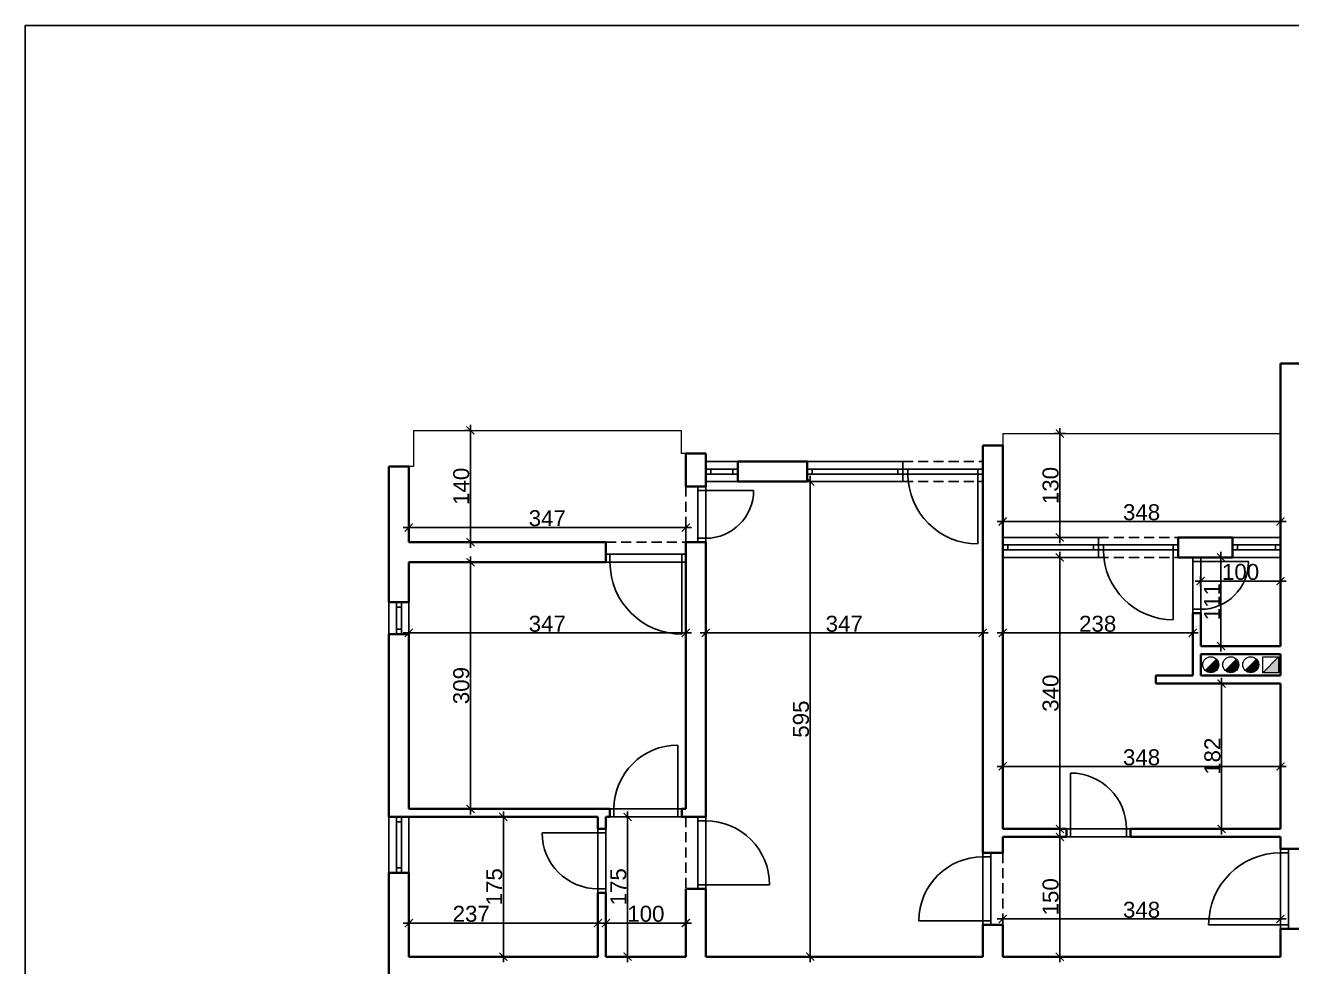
# Model space of a CAD drawing. Header units: centimetres. Extents: x 642232439 to 646206409, y 502891828 to 503284195.
# Drawn here: x 646198011 to 646199597, y 503276256 to 503277435 of the extents above; entities that cross this region are included whole.
import ezdxf

# ---------------------------------------------------------------- set-up
doc = ezdxf.new("R2010")
doc.units = ezdxf.units.CM
doc.header["$PDMODE"] = 35
doc.header["$PDSIZE"] = 0.1
doc.linetypes.add('HIDDENX2', pattern=[19.05, 12.7, -6.35])
doc.layers.add('SAST_Linija sastavnice', color=3, linetype='Continuous', plot=False)
doc.layers.add('TP_01 - 0.35', color=1, linetype='Continuous', lineweight=35)
doc.layers.add('TP_07 - 0.20', color=7, linetype='Continuous', lineweight=20)
for name, color, linetype in [('TP_Hatch', 252, 'Continuous'), ('TP_Hidden', 8, 'HIDDENX2'), ('TP_Kotiranje', 3, 'Continuous'), ('TP_Otvori', 8, 'Continuous'), ('TP_Otvori.block', 8, 'Continuous')]:
    doc.layers.add(name, color=color, linetype=linetype)
doc.styles.get("Standard").update_dxf_attribs({"font": 'arial.ttf'})
doc.dimstyles.new('Radni', dxfattribs={"dimtxt": 20, "dimasz": 10, "dimexe": 7, "dimexo": 7, "dimgap": 1.25, "dimtad": 1, "dimdec": 1, "dimrnd": 0.5, "dimdsep": 46, "dimtxsty": 'Standard', "dimblk": 'ARCHTICK', "dimcen": 10, "dimdle": 7, "dimclrd": 256, "dimclre": 256, "dimadec": 1, "dimazin": 0, "dimtm": 1e-09, "dimtfac": 1, "dimtdec": 1, "dimtix": 1, "dimtmove": 0, "dimatfit": 0, "dimfxl": 7, "dimfxlon": 1, "dimarcsym": 0})

# ---------------------------------------------------------------- blocks, each defined once
blk = doc.blocks.new('*U527')
at = {"layer": 'TP_01 - 0.35'}
for p, q in [((0, 0), (0, -30)), ((48, 0), (48, -30))]:
    blk.add_line(p, q, dxfattribs=at)
at = {"layer": 'TP_Otvori'}
for p, q in [((0, 0), (48, 0)), ((0, -11.3), (48, -11.3)), ((0, -18.8), (48, -18.8)), ((7.5, -11.3), (7.5, -18.8)), ((40.5, -11.3), (40.5, -18.8)), ((0, -30), (48, -30))]:
    blk.add_line(p, q, dxfattribs=at)
blk = doc.blocks.new('*U524')
at = {"layer": 'TP_Otvori'}
for p, q in [((5, 0), (5, 70)), ((5, 0), (0, 0)), ((75, 0), (5, 0)), ((5, -10), (5, 0)), ((75, -10), (75, 0)), ((75, 0), (80, 0)), ((80, -10), (0, -10))]:
    blk.add_line(p, q, dxfattribs=at)
blk.add_arc((5, 0), 70, 0, 90, dxfattribs=at)
blk = doc.blocks.new('*U525')
at = {"layer": 'TP_Otvori'}
for p, q in [((5, 0), (5, 90)), ((5, 0), (0, 0)), ((95, 0), (5, 0)), ((5, -10), (5, 0)), ((95, -10), (95, 0)), ((95, 0), (100, 0)), ((100, -10), (0, -10))]:
    blk.add_line(p, q, dxfattribs=at)
blk.add_arc((5, 0), 90, 0, 90, dxfattribs=at)
blk = doc.blocks.new('*U526')
at = {"layer": 'TP_Otvori'}
for p, q in [((5, 0), (5, 60)), ((5, 0), (0, 0)), ((65, 0), (5, 0)), ((5, -10), (5, 0)), ((65, -10), (65, 0)), ((65, 0), (70, 0)), ((70, -10), (0, -10))]:
    blk.add_line(p, q, dxfattribs=at)
blk.add_arc((5, 0), 60, 0, 90, dxfattribs=at)
blk = doc.blocks.new('*U523')
at = {"layer": 'TP_Otvori'}
for p, q in [((5, 0), (5, 80)), ((5, 0), (0, 0)), ((85, 0), (5, 0)), ((5, -10), (5, 0)), ((85, -10), (85, 0)), ((85, 0), (90, 0)), ((90, -10), (0, -10))]:
    blk.add_line(p, q, dxfattribs=at)
blk.add_arc((5, 0), 80, 0, 90, dxfattribs=at)
blk = doc.blocks.new('*U528')
at = {"layer": 'TP_01 - 0.35'}
for p, q in [((0, 0), (0, -30)), ((72, 0), (72, -30))]:
    blk.add_line(p, q, dxfattribs=at)
at = {"layer": 'TP_Otvori'}
for p, q in [((0, 0), (72, 0)), ((0, -11.3), (72, -11.3)), ((0, -18.8), (72, -18.8)), ((7.5, -11.3), (7.5, -18.8)), ((64.5, -11.3), (64.5, -18.8)), ((0, -30), (72, -30))]:
    blk.add_line(p, q, dxfattribs=at)
blk = doc.blocks.new('*U90')
at = {"layer": 'TP_01 - 0.35'}
for p, q in [((0, 0), (0, -30)), ((84, 0), (84, -30))]:
    blk.add_line(p, q, dxfattribs=at)
at = {"layer": 'TP_Otvori'}
for p, q in [((0, 0), (84, 0)), ((0, -11.3), (84, -11.3)), ((0, -18.8), (84, -18.8)), ((7.5, -11.3), (7.5, -18.8)), ((76.5, -11.3), (76.5, -18.8)), ((0, -30), (84, -30))]:
    blk.add_line(p, q, dxfattribs=at)
blk = doc.blocks.new('_ArchTick')
at = {"color": 0, "linetype": 'ByBlock', "const_width": 0.15}
blk.add_lwpolyline([(-0.5, -0.5), (0.5, 0.5)], dxfattribs=at)
blk = doc.blocks.new('*D345')
at = {"layer": 'Defpoints', "color": 0, "transparency": 16777216}
for p in [(646199409.3, 503276923.8), (646199306.9, 503276793.8), (646199409.3, 503276793.8)]:
    blk.add_point(p, dxfattribs=at)
at = {"layer": 'TP_Kotiranje', "lineweight": -2, "transparency": 16777216}
for p, q in [((646199313.9, 503276923.8), (646199299.9, 503276923.8)), ((646199306.9, 503276930.8), (646199306.9, 503276786.8)), ((646199313.9, 503276793.8), (646199299.9, 503276793.8))]:
    blk.add_line(p, q, dxfattribs=at)
at = {"layer": 'TP_Kotiranje', "lineweight": -2, "transparency": 16777216, "xscale": 10, "yscale": 10, "zscale": 10}
for p, rotation in [((646199306.9, 503276923.8), 90), ((646199306.9, 503276793.8), 270)]:
    blk.add_blockref('_ArchTick', p, dxfattribs=dict(at, rotation=rotation))
at = {"layer": 'TP_Kotiranje', "color": 0, "transparency": 16777216, "insert": (646199295.4, 503276858.8), "char_height": 20, "attachment_point": 5, "rotation": 90}
blk.add_mtext('130', dxfattribs=at)
blk = doc.blocks.new('*D346')
at = {"layer": 'Defpoints', "color": 0, "transparency": 16777216}
for p in [(646199306.9, 503276768.8), (646199306.9, 503276428.8), (646199306.9, 503276428.8)]:
    blk.add_point(p, dxfattribs=at)
at = {"layer": 'TP_Kotiranje', "lineweight": -2, "transparency": 16777216}
for p, q in [((646199306.9, 503276768.8), (646199299.9, 503276768.8)), ((646199306.9, 503276775.8), (646199306.9, 503276421.8)), ((646199306.9, 503276428.8), (646199299.9, 503276428.8))]:
    blk.add_line(p, q, dxfattribs=at)
at = {"layer": 'TP_Kotiranje', "lineweight": -2, "transparency": 16777216, "xscale": 10, "yscale": 10, "zscale": 10}
for p, rotation in [((646199306.9, 503276768.8), 90), ((646199306.9, 503276428.8), 270)]:
    blk.add_blockref('_ArchTick', p, dxfattribs=dict(at, rotation=rotation))
at = {"layer": 'TP_Kotiranje', "color": 0, "transparency": 16777216, "insert": (646199295.4, 503276598.8), "char_height": 20, "attachment_point": 5, "rotation": 90}
blk.add_mtext('340', dxfattribs=at)
blk = doc.blocks.new('*D347')
at = {"layer": 'Defpoints', "color": 0, "transparency": 16777216}
for p in [(646199306.9, 503276418.8), (646199306.9, 503276268.8), (646199306.9, 503276268.8)]:
    blk.add_point(p, dxfattribs=at)
at = {"layer": 'TP_Kotiranje', "lineweight": -2, "transparency": 16777216}
for p, q in [((646199306.9, 503276418.8), (646199299.9, 503276418.8)), ((646199306.9, 503276425.8), (646199306.9, 503276261.8)), ((646199306.9, 503276268.8), (646199299.9, 503276268.8))]:
    blk.add_line(p, q, dxfattribs=at)
at = {"layer": 'TP_Kotiranje', "lineweight": -2, "transparency": 16777216, "xscale": 10, "yscale": 10, "zscale": 10}
for p, rotation in [((646199306.9, 503276418.8), 90), ((646199306.9, 503276268.8), 270)]:
    blk.add_blockref('_ArchTick', p, dxfattribs=dict(at, rotation=rotation))
at = {"layer": 'TP_Kotiranje', "color": 0, "transparency": 16777216, "insert": (646199295.4, 503276343.8), "char_height": 20, "attachment_point": 5, "rotation": 90}
blk.add_mtext('150', dxfattribs=at)
blk = doc.blocks.new('*D383')
at = {"layer": 'Defpoints', "color": 0, "transparency": 16777216}
for p in [(646199483.3, 503276752.3), (646199583.3, 503276752.3), (646199483.3, 503276739.1)]:
    blk.add_point(p, dxfattribs=at)
at = {"layer": 'TP_Kotiranje', "lineweight": -2, "transparency": 16777216}
for p, q in [((646199483.3, 503276745.3), (646199483.3, 503276732.1)), ((646199583.3, 503276745.3), (646199583.3, 503276732.1)), ((646199590.3, 503276739.1), (646199476.3, 503276739.1))]:
    blk.add_line(p, q, dxfattribs=at)
at = {"layer": 'TP_Kotiranje', "lineweight": -2, "transparency": 16777216, "xscale": 10, "yscale": 10, "zscale": 10, "rotation": 180}
blk.add_blockref('_ArchTick', (646199483.3, 503276739.1), dxfattribs=at)
at = {"layer": 'TP_Kotiranje', "lineweight": -2, "transparency": 16777216, "xscale": 10, "yscale": 10, "zscale": 10}
blk.add_blockref('_ArchTick', (646199583.3, 503276739.1), dxfattribs=at)
at = {"layer": 'TP_Kotiranje', "color": 0, "transparency": 16777216, "insert": (646199533.3, 503276750.5), "char_height": 20, "attachment_point": 5}
blk.add_mtext('100', dxfattribs=at)
blk = doc.blocks.new('*D384')
at = {"layer": 'Defpoints', "color": 0, "transparency": 16777216}
for p in [(646199493.3, 503276768.8), (646199493.3, 503276657.8), (646199508.8, 503276657.8)]:
    blk.add_point(p, dxfattribs=at)
at = {"layer": 'TP_Kotiranje', "lineweight": -2, "transparency": 16777216}
for p, q in [((646199501.8, 503276768.8), (646199515.8, 503276768.8)), ((646199508.8, 503276775.8), (646199508.8, 503276650.8)), ((646199501.8, 503276657.8), (646199515.8, 503276657.8))]:
    blk.add_line(p, q, dxfattribs=at)
at = {"layer": 'TP_Kotiranje', "lineweight": -2, "transparency": 16777216, "xscale": 10, "yscale": 10, "zscale": 10}
for p, rotation in [((646199508.8, 503276768.8), 90), ((646199508.8, 503276657.8), 270)]:
    blk.add_blockref('_ArchTick', p, dxfattribs=dict(at, rotation=rotation))
at = {"layer": 'TP_Kotiranje', "color": 0, "transparency": 16777216, "insert": (646199497.5, 503276713.3), "char_height": 20, "attachment_point": 5, "rotation": 90}
blk.add_mtext('111', dxfattribs=at)
blk = doc.blocks.new('*D385')
at = {"layer": 'Defpoints', "color": 0, "transparency": 16777216}
for p in [(646199235.3, 503276834.8), (646199583.3, 503276834.8), (646199235.3, 503276813.8)]:
    blk.add_point(p, dxfattribs=at)
at = {"layer": 'TP_Kotiranje', "lineweight": -2, "transparency": 16777216}
for p, q in [((646199590.3, 503276813.8), (646199228.3, 503276813.8)), ((646199235.3, 503276820.8), (646199235.3, 503276806.8)), ((646199583.3, 503276820.8), (646199583.3, 503276806.8))]:
    blk.add_line(p, q, dxfattribs=at)
at = {"layer": 'TP_Kotiranje', "lineweight": -2, "transparency": 16777216, "xscale": 10, "yscale": 10, "zscale": 10, "rotation": 180}
blk.add_blockref('_ArchTick', (646199235.3, 503276813.8), dxfattribs=at)
at = {"layer": 'TP_Kotiranje', "lineweight": -2, "transparency": 16777216, "xscale": 10, "yscale": 10, "zscale": 10}
blk.add_blockref('_ArchTick', (646199583.3, 503276813.8), dxfattribs=at)
at = {"layer": 'TP_Kotiranje', "color": 0, "transparency": 16777216, "insert": (646199409.3, 503276825.3), "char_height": 20, "attachment_point": 5}
blk.add_mtext('348', dxfattribs=at)
blk = doc.blocks.new('*D386')
at = {"layer": 'Defpoints', "color": 0, "transparency": 16777216}
for p in [(646199235.3, 503276519.8), (646199235.3, 503276507), (646199583.3, 503276519.8)]:
    blk.add_point(p, dxfattribs=at)
at = {"layer": 'TP_Kotiranje', "lineweight": -2, "transparency": 16777216}
for p, q in [((646199590.3, 503276507), (646199228.3, 503276507)), ((646199235.3, 503276512.8), (646199235.3, 503276500)), ((646199583.3, 503276512.8), (646199583.3, 503276500))]:
    blk.add_line(p, q, dxfattribs=at)
at = {"layer": 'TP_Kotiranje', "lineweight": -2, "transparency": 16777216, "xscale": 10, "yscale": 10, "zscale": 10, "rotation": 180}
blk.add_blockref('_ArchTick', (646199235.3, 503276507), dxfattribs=at)
at = {"layer": 'TP_Kotiranje', "lineweight": -2, "transparency": 16777216, "xscale": 10, "yscale": 10, "zscale": 10}
blk.add_blockref('_ArchTick', (646199583.3, 503276507), dxfattribs=at)
at = {"layer": 'TP_Kotiranje', "color": 0, "transparency": 16777216, "insert": (646199409.3, 503276518.4), "char_height": 20, "attachment_point": 5}
blk.add_mtext('348', dxfattribs=at)
blk = doc.blocks.new('*D387')
at = {"layer": 'Defpoints', "color": 0, "transparency": 16777216}
for p in [(646199505.3, 503276610.8), (646199505.3, 503276428.8), (646199509.5, 503276428.8)]:
    blk.add_point(p, dxfattribs=at)
at = {"layer": 'TP_Kotiranje', "lineweight": -2, "transparency": 16777216}
for p, q in [((646199509.5, 503276617.8), (646199509.5, 503276421.8)), ((646199509.5, 503276610.8), (646199516.5, 503276610.8)), ((646199509.5, 503276428.8), (646199516.5, 503276428.8))]:
    blk.add_line(p, q, dxfattribs=at)
at = {"layer": 'TP_Kotiranje', "lineweight": -2, "transparency": 16777216, "xscale": 10, "yscale": 10, "zscale": 10}
for p, rotation in [((646199509.5, 503276610.8), 90), ((646199509.5, 503276428.8), 270)]:
    blk.add_blockref('_ArchTick', p, dxfattribs=dict(at, rotation=rotation))
at = {"layer": 'TP_Kotiranje', "color": 0, "transparency": 16777216, "insert": (646199498.1, 503276519.8), "char_height": 20, "attachment_point": 5, "rotation": 90}
blk.add_mtext('182', dxfattribs=at)
blk = doc.blocks.new('*D388')
at = {"layer": 'Defpoints', "color": 0, "transparency": 16777216}
for p in [(646199235.3, 503276678.3), (646199235.3, 503276674.2), (646199473.3, 503276678.3)]:
    blk.add_point(p, dxfattribs=at)
at = {"layer": 'TP_Kotiranje', "lineweight": -2, "transparency": 16777216}
for p, q in [((646199480.3, 503276674.2), (646199228.3, 503276674.2)), ((646199235.3, 503276674.2), (646199235.3, 503276667.2)), ((646199473.3, 503276674.2), (646199473.3, 503276667.2))]:
    blk.add_line(p, q, dxfattribs=at)
at = {"layer": 'TP_Kotiranje', "lineweight": -2, "transparency": 16777216, "xscale": 10, "yscale": 10, "zscale": 10, "rotation": 180}
blk.add_blockref('_ArchTick', (646199235.3, 503276674.2), dxfattribs=at)
at = {"layer": 'TP_Kotiranje', "lineweight": -2, "transparency": 16777216, "xscale": 10, "yscale": 10, "zscale": 10}
blk.add_blockref('_ArchTick', (646199473.3, 503276674.2), dxfattribs=at)
at = {"layer": 'TP_Kotiranje', "color": 0, "transparency": 16777216, "insert": (646199354.3, 503276685.6), "char_height": 20, "attachment_point": 5}
blk.add_mtext('238', dxfattribs=at)
blk = doc.blocks.new('*D389')
at = {"layer": 'Defpoints', "color": 0, "transparency": 16777216}
for p in [(646198863.3, 503276674.2), (646198863.3, 503276674.2), (646199210.3, 503276674.2)]:
    blk.add_point(p, dxfattribs=at)
at = {"layer": 'TP_Kotiranje', "lineweight": -2, "transparency": 16777216}
for p, q in [((646198863.3, 503276674.2), (646198863.3, 503276681.2)), ((646199210.3, 503276674.2), (646199210.3, 503276681.2)), ((646199217.3, 503276674.2), (646198856.3, 503276674.2))]:
    blk.add_line(p, q, dxfattribs=at)
at = {"layer": 'TP_Kotiranje', "lineweight": -2, "transparency": 16777216, "xscale": 10, "yscale": 10, "zscale": 10, "rotation": 180}
blk.add_blockref('_ArchTick', (646198863.3, 503276674.2), dxfattribs=at)
at = {"layer": 'TP_Kotiranje', "lineweight": -2, "transparency": 16777216, "xscale": 10, "yscale": 10, "zscale": 10}
blk.add_blockref('_ArchTick', (646199210.3, 503276674.2), dxfattribs=at)
at = {"layer": 'TP_Kotiranje', "color": 0, "transparency": 16777216, "insert": (646199036.8, 503276685.6), "char_height": 20, "attachment_point": 5}
blk.add_mtext('347', dxfattribs=at)
blk = doc.blocks.new('*D390')
at = {"layer": 'Defpoints', "color": 0, "transparency": 16777216}
for p in [(646198491.3, 503276674.2), (646198491.3, 503276674.2), (646198838.3, 503276674.2)]:
    blk.add_point(p, dxfattribs=at)
at = {"layer": 'TP_Kotiranje', "lineweight": -2, "transparency": 16777216}
for p, q in [((646198491.3, 503276674.2), (646198491.3, 503276681.2)), ((646198838.3, 503276674.2), (646198838.3, 503276681.2)), ((646198845.3, 503276674.2), (646198484.3, 503276674.2))]:
    blk.add_line(p, q, dxfattribs=at)
at = {"layer": 'TP_Kotiranje', "lineweight": -2, "transparency": 16777216, "xscale": 10, "yscale": 10, "zscale": 10, "rotation": 180}
blk.add_blockref('_ArchTick', (646198491.3, 503276674.2), dxfattribs=at)
at = {"layer": 'TP_Kotiranje', "lineweight": -2, "transparency": 16777216, "xscale": 10, "yscale": 10, "zscale": 10}
blk.add_blockref('_ArchTick', (646198838.3, 503276674.2), dxfattribs=at)
at = {"layer": 'TP_Kotiranje', "color": 0, "transparency": 16777216, "insert": (646198664.8, 503276685.6), "char_height": 20, "attachment_point": 5}
blk.add_mtext('347', dxfattribs=at)
blk = doc.blocks.new('*D391')
at = {"layer": 'Defpoints', "color": 0, "transparency": 16777216}
for p in [(646198614.8, 503276762.8), (646198568.6, 503276453.8), (646198614.8, 503276453.8)]:
    blk.add_point(p, dxfattribs=at)
at = {"layer": 'TP_Kotiranje', "lineweight": -2, "transparency": 16777216}
for p, q in [((646198575.6, 503276762.8), (646198561.6, 503276762.8)), ((646198568.6, 503276769.8), (646198568.6, 503276446.8)), ((646198575.6, 503276453.8), (646198561.6, 503276453.8))]:
    blk.add_line(p, q, dxfattribs=at)
at = {"layer": 'TP_Kotiranje', "lineweight": -2, "transparency": 16777216, "xscale": 10, "yscale": 10, "zscale": 10}
for p, rotation in [((646198568.6, 503276762.8), 90), ((646198568.6, 503276453.8), 270)]:
    blk.add_blockref('_ArchTick', p, dxfattribs=dict(at, rotation=rotation))
at = {"layer": 'TP_Kotiranje', "color": 0, "transparency": 16777216, "insert": (646198557.1, 503276608.3), "char_height": 20, "attachment_point": 5, "rotation": 90}
blk.add_mtext('309', dxfattribs=at)
blk = doc.blocks.new('*D392')
at = {"layer": 'Defpoints', "color": 0, "transparency": 16777216}
for p in [(646198568.6, 503276927.8), (646198568.6, 503276927.8), (646198568.6, 503276787.8)]:
    blk.add_point(p, dxfattribs=at)
at = {"layer": 'TP_Kotiranje', "lineweight": -2, "transparency": 16777216}
for p, q in [((646198568.6, 503276780.8), (646198568.6, 503276934.8)), ((646198568.6, 503276927.8), (646198561.6, 503276927.8)), ((646198568.6, 503276787.8), (646198561.6, 503276787.8))]:
    blk.add_line(p, q, dxfattribs=at)
at = {"layer": 'TP_Kotiranje', "lineweight": -2, "transparency": 16777216, "xscale": 10, "yscale": 10, "zscale": 10}
for p, rotation in [((646198568.6, 503276927.8), 90), ((646198568.6, 503276787.8), 270)]:
    blk.add_blockref('_ArchTick', p, dxfattribs=dict(at, rotation=rotation))
at = {"layer": 'TP_Kotiranje', "color": 0, "transparency": 16777216, "insert": (646198557.1, 503276857.8), "char_height": 20, "attachment_point": 5, "rotation": 90}
blk.add_mtext('140', dxfattribs=at)
blk = doc.blocks.new('*D393')
at = {"layer": 'Defpoints', "color": 0, "transparency": 16777216}
for p in [(646198491.3, 503276822.8), (646198838.3, 503276822.8), (646198491.3, 503276806.3)]:
    blk.add_point(p, dxfattribs=at)
at = {"layer": 'TP_Kotiranje', "lineweight": -2, "transparency": 16777216}
for p, q in [((646198491.3, 503276813.3), (646198491.3, 503276799.3)), ((646198838.3, 503276813.3), (646198838.3, 503276799.3)), ((646198845.3, 503276806.3), (646198484.3, 503276806.3))]:
    blk.add_line(p, q, dxfattribs=at)
at = {"layer": 'TP_Kotiranje', "lineweight": -2, "transparency": 16777216, "xscale": 10, "yscale": 10, "zscale": 10, "rotation": 180}
blk.add_blockref('_ArchTick', (646198491.3, 503276806.3), dxfattribs=at)
at = {"layer": 'TP_Kotiranje', "lineweight": -2, "transparency": 16777216, "xscale": 10, "yscale": 10, "zscale": 10}
blk.add_blockref('_ArchTick', (646198838.3, 503276806.3), dxfattribs=at)
at = {"layer": 'TP_Kotiranje', "color": 0, "transparency": 16777216, "insert": (646198664.8, 503276817.8), "char_height": 20, "attachment_point": 5}
blk.add_mtext('347', dxfattribs=at)
blk = doc.blocks.new('*D394')
at = {"layer": 'Defpoints', "color": 0, "transparency": 16777216}
for p in [(646199050.3, 503276863.8), (646198994.2, 503276268.8), (646199050.3, 503276268.8)]:
    blk.add_point(p, dxfattribs=at)
at = {"layer": 'TP_Kotiranje', "lineweight": -2, "transparency": 16777216}
for p, q in [((646199001.2, 503276863.8), (646198987.2, 503276863.8)), ((646198994.2, 503276870.8), (646198994.2, 503276261.8)), ((646199001.2, 503276268.8), (646198987.2, 503276268.8))]:
    blk.add_line(p, q, dxfattribs=at)
at = {"layer": 'TP_Kotiranje', "lineweight": -2, "transparency": 16777216, "xscale": 10, "yscale": 10, "zscale": 10}
for p, rotation in [((646198994.2, 503276863.8), 90), ((646198994.2, 503276268.8), 270)]:
    blk.add_blockref('_ArchTick', p, dxfattribs=dict(at, rotation=rotation))
at = {"layer": 'TP_Kotiranje', "color": 0, "transparency": 16777216, "insert": (646198982.7, 503276566.3), "char_height": 20, "attachment_point": 5, "rotation": 90}
blk.add_mtext('595', dxfattribs=at)
blk = doc.blocks.new('*D405')
at = {"layer": 'Defpoints', "color": 0, "transparency": 16777216}
for p in [(646198609.8, 503276443.8), (646198609.8, 503276268.8), (646198609.8, 503276268.8)]:
    blk.add_point(p, dxfattribs=at)
at = {"layer": 'TP_Kotiranje', "lineweight": -2, "transparency": 16777216}
for p, q in [((646198609.8, 503276443.8), (646198602.8, 503276443.8)), ((646198609.8, 503276450.8), (646198609.8, 503276261.8)), ((646198609.8, 503276268.8), (646198602.8, 503276268.8))]:
    blk.add_line(p, q, dxfattribs=at)
at = {"layer": 'TP_Kotiranje', "lineweight": -2, "transparency": 16777216, "xscale": 10, "yscale": 10, "zscale": 10}
for p, rotation in [((646198609.8, 503276443.8), 90), ((646198609.8, 503276268.8), 270)]:
    blk.add_blockref('_ArchTick', p, dxfattribs=dict(at, rotation=rotation))
at = {"layer": 'TP_Kotiranje', "color": 0, "transparency": 16777216, "insert": (646198598.4, 503276356.3), "char_height": 20, "attachment_point": 5, "rotation": 90}
blk.add_mtext('175', dxfattribs=at)
blk = doc.blocks.new('*D406')
at = {"layer": 'Defpoints', "color": 0, "transparency": 16777216}
for p in [(646198491.3, 503276310.9), (646198491.3, 503276308.8), (646198728.3, 503276308.8)]:
    blk.add_point(p, dxfattribs=at)
at = {"layer": 'TP_Kotiranje', "lineweight": -2, "transparency": 16777216}
for p, q in [((646198491.3, 503276310.9), (646198491.3, 503276317.9)), ((646198728.3, 503276310.9), (646198728.3, 503276317.9)), ((646198735.3, 503276310.9), (646198484.3, 503276310.9))]:
    blk.add_line(p, q, dxfattribs=at)
at = {"layer": 'TP_Kotiranje', "lineweight": -2, "transparency": 16777216, "xscale": 10, "yscale": 10, "zscale": 10, "rotation": 180}
blk.add_blockref('_ArchTick', (646198491.3, 503276310.9), dxfattribs=at)
at = {"layer": 'TP_Kotiranje', "lineweight": -2, "transparency": 16777216, "xscale": 10, "yscale": 10, "zscale": 10}
blk.add_blockref('_ArchTick', (646198728.3, 503276310.9), dxfattribs=at)
at = {"layer": 'TP_Kotiranje', "color": 0, "transparency": 16777216, "insert": (646198569.5, 503276322.4), "char_height": 20, "attachment_point": 5}
blk.add_mtext('237', dxfattribs=at)
blk = doc.blocks.new('*D407')
at = {"layer": 'Defpoints', "color": 0, "transparency": 16777216}
for p in [(646198738.3, 503276310.9), (646198838.3, 503276310.9), (646198838.3, 503276310.9)]:
    blk.add_point(p, dxfattribs=at)
at = {"layer": 'TP_Kotiranje', "lineweight": -2, "transparency": 16777216}
for p, q in [((646198738.3, 503276310.9), (646198738.3, 503276317.9)), ((646198838.3, 503276310.9), (646198838.3, 503276317.9)), ((646198731.3, 503276310.9), (646198845.3, 503276310.9))]:
    blk.add_line(p, q, dxfattribs=at)
at = {"layer": 'TP_Kotiranje', "lineweight": -2, "transparency": 16777216, "xscale": 10, "yscale": 10, "zscale": 10, "rotation": 180}
blk.add_blockref('_ArchTick', (646198738.3, 503276310.9), dxfattribs=at)
at = {"layer": 'TP_Kotiranje', "lineweight": -2, "transparency": 16777216, "xscale": 10, "yscale": 10, "zscale": 10}
blk.add_blockref('_ArchTick', (646198838.3, 503276310.9), dxfattribs=at)
at = {"layer": 'TP_Kotiranje', "color": 0, "transparency": 16777216, "insert": (646198788.3, 503276322.4), "char_height": 20, "attachment_point": 5}
blk.add_mtext('100', dxfattribs=at)
blk = doc.blocks.new('*D408')
at = {"layer": 'Defpoints', "color": 0, "transparency": 16777216}
for p in [(646198765.4, 503276443.8), (646198788.3, 503276443.8), (646198788.3, 503276268.8)]:
    blk.add_point(p, dxfattribs=at)
at = {"layer": 'TP_Kotiranje', "lineweight": -2, "transparency": 16777216}
for p, q in [((646198772.4, 503276443.8), (646198758.4, 503276443.8)), ((646198765.4, 503276261.8), (646198765.4, 503276450.8)), ((646198772.4, 503276268.8), (646198758.4, 503276268.8))]:
    blk.add_line(p, q, dxfattribs=at)
at = {"layer": 'TP_Kotiranje', "lineweight": -2, "transparency": 16777216, "xscale": 10, "yscale": 10, "zscale": 10}
for p, rotation in [((646198765.4, 503276443.8), 90), ((646198765.4, 503276268.8), 270)]:
    blk.add_blockref('_ArchTick', p, dxfattribs=dict(at, rotation=rotation))
at = {"layer": 'TP_Kotiranje', "color": 0, "transparency": 16777216, "insert": (646198753.9, 503276356.3), "char_height": 20, "attachment_point": 5, "rotation": 90}
blk.add_mtext('175', dxfattribs=at)
blk = doc.blocks.new('*D409')
at = {"layer": 'Defpoints', "color": 0, "transparency": 16777216}
for p in [(646199235.3, 503276353.8), (646199583.3, 503276353.8), (646199235.3, 503276316)]:
    blk.add_point(p, dxfattribs=at)
at = {"layer": 'TP_Kotiranje', "lineweight": -2, "transparency": 16777216}
for p, q in [((646199235.3, 503276323), (646199235.3, 503276309)), ((646199583.3, 503276323), (646199583.3, 503276309)), ((646199590.3, 503276316), (646199228.3, 503276316))]:
    blk.add_line(p, q, dxfattribs=at)
at = {"layer": 'TP_Kotiranje', "lineweight": -2, "transparency": 16777216, "xscale": 10, "yscale": 10, "zscale": 10, "rotation": 180}
blk.add_blockref('_ArchTick', (646199235.3, 503276316), dxfattribs=at)
at = {"layer": 'TP_Kotiranje', "lineweight": -2, "transparency": 16777216, "xscale": 10, "yscale": 10, "zscale": 10}
blk.add_blockref('_ArchTick', (646199583.3, 503276316), dxfattribs=at)
at = {"layer": 'TP_Kotiranje', "color": 0, "transparency": 16777216, "insert": (646199409.3, 503276327.4), "char_height": 20, "attachment_point": 5}
blk.add_mtext('348', dxfattribs=at)

msp = doc.modelspace()

# ---------------------------------------------------------------- hatches: boundary and pattern name
at = {"layer": 'TP_Hatch'}
h = msp.add_hatch(color=256, dxfattribs=at)
h.dxf.hatch_style = 1
edge = h.paths.add_edge_path()
edge.add_arc((646199496.01, 503276634.44), 10, 225, 270)
edge.add_arc((646199496.01, 503276634.44), 10, 270, 360)
edge.add_arc((646199496.01, 503276634.44), 10, 0, 45)
edge.add_line((646199503.08, 503276641.51), (646199488.94, 503276627.37))
h = msp.add_hatch(color=256, dxfattribs=at)
h.dxf.hatch_style = 1
edge = h.paths.add_edge_path()
edge.add_arc((646199521.01, 503276634.44), 10, 225, 270)
edge.add_arc((646199521.01, 503276634.44), 10, 270, 360)
edge.add_arc((646199521.01, 503276634.44), 10, 0, 45)
edge.add_line((646199528.08, 503276641.51), (646199513.94, 503276627.37))
h = msp.add_hatch(color=256, dxfattribs=at)
h.dxf.hatch_style = 1
edge = h.paths.add_edge_path()
edge.add_arc((646199546.01, 503276634.44), 10, 225, 270)
edge.add_arc((646199546.01, 503276634.44), 10, 270, 360)
edge.add_arc((646199546.01, 503276634.44), 10, 0, 45)
edge.add_line((646199553.08, 503276641.51), (646199538.94, 503276627.37))
h = msp.add_hatch(color=256, dxfattribs=at)
h.dxf.hatch_style = 1
h.paths.add_polyline_path([(646199581.01, 503276624.44), (646199581.01, 503276644.44), (646199561.01, 503276624.44)])

# ---------------------------------------------------------------- linework, layer by layer
at = {"layer": 'SAST_Linija sastavnice'}
msp.add_lwpolyline([(646201908.92, 503277435.11), (646198010.92, 503277435.11), (646198010.92, 503274569.11), (646201908.92, 503274569.11)], close=True, dxfattribs=at)
at = {"layer": 'TP_01 - 0.35'}
for p, q in [((646199583.34, 503277011.8), (646199583.34, 503276657.8)), ((646199608.34, 503277011.8), (646199583.34, 503277011.8)), ((646199210.34, 503276908.8), (646199210.34, 503276398.8)), ((646199235.34, 503276908.8), (646199210.34, 503276908.8)), ((646199235.34, 503276908.8), (646199235.34, 503276428.8)), ((646198838.34, 503276898.8), (646198838.34, 503276857.8)), ((646198838.34, 503276898.8), (646198863.34, 503276898.8)), ((646198863.34, 503276898.8), (646198863.34, 503276857.8)), ((646198903.34, 503276888.8), (646198903.34, 503276863.8)), ((646198903.34, 503276888.8), (646198990.34, 503276888.8)), ((646198990.34, 503276888.8), (646198990.34, 503276863.8)), ((646198466.34, 503276882.8), (646198466.34, 503276712.8)), ((646198466.34, 503276882.8), (646198491.34, 503276882.8)), ((646198491.34, 503276882.8), (646198491.34, 503276787.8)), ((646198838.34, 503276857.8), (646198863.34, 503276857.8)), ((646198903.34, 503276863.8), (646198990.34, 503276863.8)), ((646199455.34, 503276793.8), (646199455.34, 503276768.8)), ((646199455.34, 503276793.8), (646199523.34, 503276793.8)), ((646199523.34, 503276793.8), (646199523.34, 503276768.8)), ((646198491.34, 503276787.8), (646198738.34, 503276787.8)), ((646198738.34, 503276787.8), (646198738.34, 503276762.8)), ((646198838.34, 503276787.8), (646198838.34, 503276453.8)), ((646198838.34, 503276787.8), (646198863.34, 503276787.8)), ((646198863.34, 503276787.8), (646198863.34, 503276443.8)), ((646198491.34, 503276762.8), (646198491.34, 503276712.8)), ((646198491.34, 503276762.8), (646198738.34, 503276762.8)), ((646199455.34, 503276768.8), (646199523.34, 503276768.8)), ((646198466.34, 503276712.8), (646198491.34, 503276712.8)), ((646199473.34, 503276698.8), (646199483.34, 503276698.8)), ((646199473.34, 503276698.8), (646199473.34, 503276620.8)), ((646199483.34, 503276698.8), (646199483.34, 503276657.8)), ((646198466.34, 503276672.8), (646198466.34, 503276443.8)), ((646198491.34, 503276672.8), (646198466.34, 503276672.8)), ((646198491.34, 503276672.8), (646198491.34, 503276453.8)), ((646199583.34, 503276657.8), (646199483.34, 503276657.8)), ((646199483.34, 503276647.8), (646199483.34, 503276620.8)), ((646199583.34, 503276647.8), (646199483.34, 503276647.8)), ((646199583.34, 503276647.8), (646199583.34, 503276620.8)), ((646199427.34, 503276620.8), (646199473.34, 503276620.8)), ((646199427.34, 503276620.8), (646199427.34, 503276610.8)), ((646199483.34, 503276620.8), (646199583.34, 503276620.8)), ((646199427.34, 503276610.8), (646199583.34, 503276610.8)), ((646199583.34, 503276610.8), (646199583.34, 503276428.8)), ((646198491.34, 503276443.8), (646198466.34, 503276443.8)), ((646198491.34, 503276453.8), (646198743.34, 503276453.8)), ((646198491.34, 503276443.8), (646198728.34, 503276443.8)), ((646198728.34, 503276443.8), (646198728.34, 503276428.8)), ((646198738.34, 503276443.8), (646198738.34, 503276428.8)), ((646198738.34, 503276443.8), (646198743.34, 503276443.8)), ((646198743.34, 503276443.8), (646198743.34, 503276453.8)), ((646198833.34, 503276453.8), (646198838.34, 503276453.8)), ((646198833.34, 503276443.8), (646198833.34, 503276453.8)), ((646198833.34, 503276443.8), (646198838.34, 503276443.8)), ((646198838.34, 503276443.8), (646198863.34, 503276443.8)), ((646198728.34, 503276428.8), (646198738.34, 503276428.8)), ((646199235.34, 503276428.8), (646199315.34, 503276428.8)), ((646199315.34, 503276428.8), (646199315.34, 503276418.8)), ((646199395.34, 503276428.8), (646199583.34, 503276428.8)), ((646199395.34, 503276428.8), (646199395.34, 503276418.8)), ((646199235.34, 503276418.8), (646199235.34, 503276398.8)), ((646199235.34, 503276418.8), (646199315.34, 503276418.8)), ((646199395.34, 503276418.8), (646199583.34, 503276418.8)), ((646199583.34, 503276418.8), (646199583.34, 503276403.8)), ((646199235.34, 503276398.8), (646199210.34, 503276398.8)), ((646199608.34, 503276403.8), (646199583.34, 503276403.8)), ((646198466.34, 503276373.8), (646198466.34, 503276118.8)), ((646198491.34, 503276373.8), (646198466.34, 503276373.8)), ((646198491.34, 503276373.8), (646198491.34, 503276268.8)), ((646198728.34, 503276348.8), (646198728.34, 503276268.8)), ((646198728.34, 503276348.8), (646198738.34, 503276348.8)), ((646198738.34, 503276348.8), (646198738.34, 503276268.8)), ((646198838.34, 503276353.8), (646198838.34, 503276268.8)), ((646198838.34, 503276353.8), (646198863.34, 503276353.8)), ((646198863.34, 503276353.8), (646198863.34, 503276268.8)), ((646199210.34, 503276308.8), (646199210.34, 503276268.8)), ((646199235.34, 503276308.8), (646199210.34, 503276308.8)), ((646199235.34, 503276308.8), (646199235.34, 503276268.8)), ((646199583.34, 503276303.8), (646199583.34, 503276268.8)), ((646199608.34, 503276303.8), (646199583.34, 503276303.8)), ((646198491.34, 503276268.8), (646198728.34, 503276268.8)), ((646198738.34, 503276268.8), (646198838.34, 503276268.8)), ((646198863.34, 503276268.8), (646199210.34, 503276268.8)), ((646199235.34, 503276268.8), (646199583.34, 503276268.8))]:
    msp.add_line(p, q, dxfattribs=at)
at = {"layer": 'TP_07 - 0.20'}
for p, q in [((646198497.34, 503276927.8), (646198832.34, 503276927.8)), ((646198497.34, 503276927.8), (646198497.34, 503276882.8)), ((646198832.34, 503276927.8), (646198832.34, 503276898.8)), ((646199235.34, 503276923.8), (646199583.34, 503276923.8)), ((646199235.34, 503276923.8), (646199235.34, 503276908.8)), ((646198838.34, 503276898.8), (646198832.34, 503276898.8)), ((646198497.34, 503276882.8), (646198491.34, 503276882.8)), ((646198491.34, 503276882.8), (646198491.34, 503276882.8)), ((646199503.08, 503276641.51), (646199488.94, 503276627.37)), ((646199528.08, 503276641.51), (646199513.94, 503276627.37)), ((646199553.08, 503276641.51), (646199538.94, 503276627.37)), ((646199581.01, 503276644.44), (646199561.01, 503276624.44))]:
    msp.add_line(p, q, dxfattribs=at)
msp.add_lwpolyline([(646199561.01, 503276644.44), (646199581.01, 503276644.44), (646199581.01, 503276624.44), (646199561.01, 503276624.44)], close=True, dxfattribs=at)
for centre in [(646199496.01, 503276634.44), (646199521.01, 503276634.44), (646199546.01, 503276634.44)]:
    msp.add_circle(centre, 10, dxfattribs=at)
at = {"layer": 'TP_Hidden'}
for p, q in [((646199110.34, 503276888.8), (646199210.34, 503276888.8)), ((646198838.34, 503276787.8), (646198838.34, 503276857.8)), ((646199110.34, 503276863.8), (646199210.34, 503276863.8)), ((646199355.34, 503276793.8), (646199455.34, 503276793.8)), ((646198738.34, 503276787.8), (646198838.34, 503276787.8)), ((646199355.34, 503276768.8), (646199455.34, 503276768.8)), ((646198838.34, 503276443.8), (646198838.34, 503276353.8)), ((646199235.34, 503276398.8), (646199235.34, 503276308.8))]:
    msp.add_line(p, q, dxfattribs=at)
at = {"layer": 'TP_Otvori'}
for p, q in [((646198990.34, 503276888.8), (646199110.34, 503276888.8)), ((646199110.34, 503276863.8), (646199110.34, 503276888.8)), ((646198990.34, 503276879.43), (646199110.34, 503276879.43)), ((646198990.34, 503276873.18), (646199110.34, 503276873.18)), ((646198996.59, 503276873.18), (646198996.59, 503276879.43)), ((646199104.09, 503276873.18), (646199104.09, 503276879.43)), ((646199110.34, 503276879.43), (646199210.34, 503276879.43)), ((646199110.34, 503276873.18), (646199210.34, 503276873.18)), ((646199116.59, 503276873.18), (646199116.59, 503276879.43)), ((646199204.09, 503276873.18), (646199204.09, 503276879.43)), ((646199204.09, 503276873.18), (646199204.09, 503276785.68)), ((646198990.34, 503276863.8), (646199110.34, 503276863.8)), ((646199235.34, 503276793.8), (646199355.34, 503276793.8)), ((646199355.34, 503276768.8), (646199355.34, 503276793.8)), ((646199235.34, 503276784.43), (646199355.34, 503276784.43)), ((646199235.34, 503276778.18), (646199355.34, 503276778.18)), ((646199241.59, 503276778.18), (646199241.59, 503276784.43)), ((646199349.09, 503276778.18), (646199349.09, 503276784.43)), ((646199355.34, 503276784.43), (646199455.34, 503276784.43)), ((646199355.34, 503276778.18), (646199455.34, 503276778.18)), ((646199361.59, 503276778.18), (646199361.59, 503276784.43)), ((646199449.09, 503276778.18), (646199449.09, 503276784.43)), ((646199449.09, 503276778.18), (646199449.09, 503276690.68)), ((646199235.34, 503276768.8), (646199355.34, 503276768.8))]:
    msp.add_line(p, q, dxfattribs=at)
for centre in [(646199204.09, 503276873.18), (646199449.09, 503276778.18)]:
    msp.add_arc(centre, 87.5, 180, 270, dxfattribs=at)

# ---------------------------------------------------------------- block references
at = {"layer": 'TP_Otvori.block', "xscale": 0.8333333856529689, "yscale": 0.8333333856529689, "zscale": 0.8333333856529689}
for name, p in [('*U527', (646198863.34, 503276888.8)), ('*U528', (646199523.34, 503276793.8))]:
    msp.add_blockref(name, p, dxfattribs=at)
at = {"layer": 'TP_Otvori.block'}
for name, p, rotation in [('*U526', (646198863.34, 503276857.8), 270), ('*U525', (646198838.34, 503276762.8), 180), ('*U526', (646199483.34, 503276768.8), 270), ('*U523', (646199210.34, 503276308.8), 90.00000000000001), ('*U525', (646199583.34, 503276303.8), 90.00000000000001)]:
    msp.add_blockref(name, p, dxfattribs=dict(at, rotation=rotation))
at = {"layer": 'TP_Otvori.block', "xscale": 0.8333333856529689, "yscale": 0.8333333856529689, "zscale": 0.8333333856529689, "rotation": 90}
for name, p in [('*U527', (646198466.34, 503276672.8)), ('*U90', (646198466.34, 503276373.8))]:
    msp.add_blockref(name, p, dxfattribs=at)
at = {"layer": 'TP_Otvori.block', "xscale": -1}
msp.add_blockref('*U523', (646198833.34, 503276453.8), dxfattribs=at)
at = {"layer": 'TP_Otvori.block'}
msp.add_blockref('*U524', (646199315.34, 503276428.8), dxfattribs=at)
at = {"layer": 'TP_Otvori.block', "xscale": -1}
for name, p, rotation in [('*U523', (646198863.34, 503276353.8), 270), ('*U524', (646198728.34, 503276428.8), 90)]:
    msp.add_blockref(name, p, dxfattribs=dict(at, rotation=rotation))

# ---------------------------------------------------------------- dimensions: what is measured, and where the dimension line sits
at = {"layer": 'TP_Kotiranje'}
for base, p1, p2, picture, middle in [((646198568.56, 503276927.8), (646198568.56, 503276787.8), (646198568.56, 503276927.8), '*D392', (646198557.1, 503276857.8)), ((646199306.9, 503276793.8), (646199409.34, 503276923.8), (646199409.34, 503276793.8), '*D345', (646199295.44, 503276858.8)), ((646198994.2, 503276268.8), (646199050.34, 503276863.8), (646199050.34, 503276268.8), '*D394', (646198982.74, 503276566.3)), ((646198568.56, 503276453.8), (646198614.84, 503276762.8), (646198614.84, 503276453.8), '*D391', (646198557.1, 503276608.3)), ((646199306.9, 503276428.8), (646199306.9, 503276768.8), (646199306.9, 503276428.8), '*D346', (646199295.44, 503276598.8)), ((646199508.78, 503276657.8), (646199493.28, 503276768.8), (646199493.28, 503276657.8), '*D384', (646199497.49, 503276713.3)), ((646199509.54, 503276428.8), (646199505.34, 503276610.8), (646199505.34, 503276428.8), '*D387', (646199498.08, 503276519.8)), ((646198609.84, 503276268.8), (646198609.84, 503276443.8), (646198609.84, 503276268.8), '*D405', (646198598.38, 503276356.3)), ((646198765.39, 503276443.8), (646198788.34, 503276268.8), (646198788.34, 503276443.8), '*D408', (646198753.93, 503276356.3)), ((646199306.9, 503276268.8), (646199306.9, 503276418.8), (646199306.9, 503276268.8), '*D347', (646199295.44, 503276343.8))]:
    dim = msp.add_linear_dim(base=base, p1=p1, p2=p2, angle=90, dimstyle='Radni', dxfattribs=at)
    dim.commit()
    dim.dimension.update_dxf_attribs({"geometry": picture, "text_midpoint": middle})
for base, p1, p2, picture, middle in [((646198491.34, 503276806.35), (646198838.34, 503276822.8), (646198491.34, 503276822.8), '*D393', (646198664.84, 503276817.81)), ((646199235.34, 503276813.84), (646199583.34, 503276834.8), (646199235.34, 503276834.8), '*D385', (646199409.34, 503276825.31)), ((646199483.34, 503276739.08), (646199583.34, 503276752.27), (646199483.34, 503276752.27), '*D383', (646199533.34, 503276750.54)), ((646198491.34, 503276674.15), (646198838.34, 503276674.15), (646198491.34, 503276674.15), '*D390', (646198664.84, 503276685.62)), ((646198863.34, 503276674.15), (646199210.34, 503276674.15), (646198863.34, 503276674.15), '*D389', (646199036.84, 503276685.62)), ((646199235.34, 503276674.15), (646199473.34, 503276678.3), (646199235.34, 503276678.3), '*D388', (646199354.34, 503276685.62)), ((646199235.34, 503276506.96), (646199583.34, 503276519.8), (646199235.34, 503276519.8), '*D386', (646199409.34, 503276518.43)), ((646199235.34, 503276315.95), (646199583.34, 503276353.8), (646199235.34, 503276353.8), '*D409', (646199409.34, 503276327.42)), ((646198838.34, 503276310.89), (646198738.34, 503276310.89), (646198838.34, 503276310.89), '*D407', (646198788.34, 503276322.35))]:
    dim = msp.add_linear_dim(base=base, p1=p1, p2=p2, dimstyle='Radni', dxfattribs=at)
    dim.commit()
    dim.dimension.update_dxf_attribs({"geometry": picture, "text_midpoint": middle})
dim = msp.add_linear_dim(base=(646198491.34, 503276310.89), p1=(646198728.34, 503276308.8), p2=(646198491.34, 503276308.8), dimstyle='Radni', dxfattribs=at)
dim.commit()
dim.dimension.update_dxf_attribs({"geometry": '*D406', "text_midpoint": (646198569.45, 503276310.89), "dimtype": 160})

doc.saveas('drawing.dxf')
